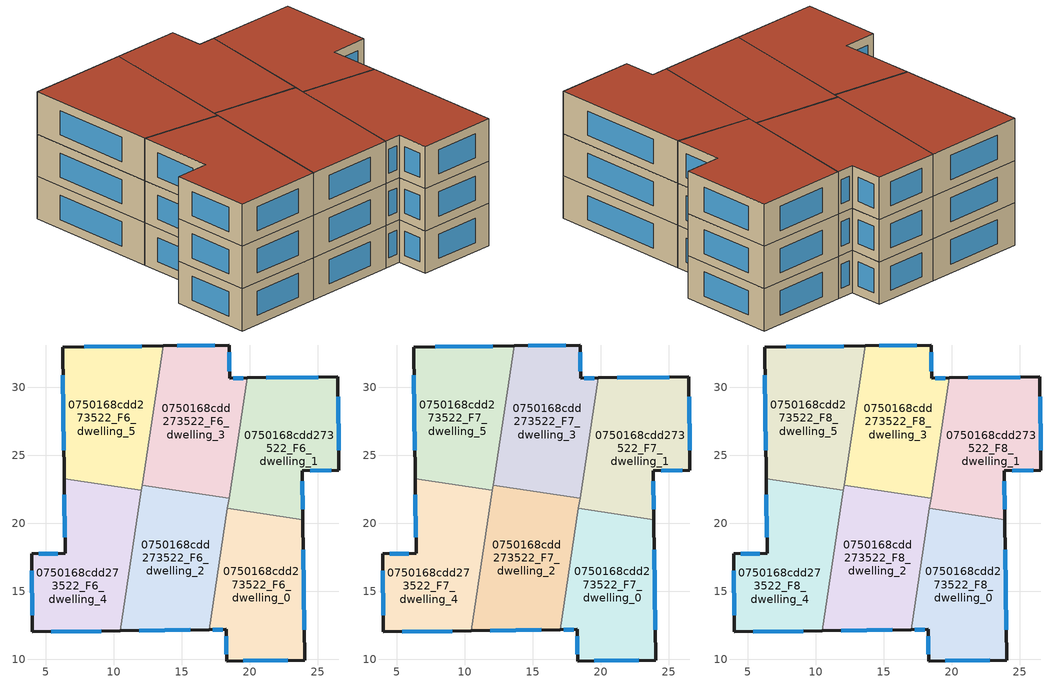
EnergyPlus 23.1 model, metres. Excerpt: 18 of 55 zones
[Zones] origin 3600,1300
0750168cdd273522_F6_dwelling_0
 floor to 0750168cdd273522_F5_dwelling_0 (EU_floor_Construction): 23.92,20.27 24.05,9.94 18.3,9.87 18.27,12.19 17.03,12.17 18.37,21.1 z18
 wall outside (EU_wall_Construction): 17.03,12.17 18.27,12.19 18.3,9.87 24.05,9.94 23.92,20.27 z18:21
 wall to 0750168cdd273522_F6_dwelling_1 (EU_wall_Construction): 23.92,20.27 18.37,21.1 z18:21
 wall to 0750168cdd273522_F6_dwelling_2 (EU_wall_Construction): 18.37,21.1 17.03,12.17 z18:21
 window (EU_Window_Construction): 17.3,12.18 18.01,12.19 / 24.03,12.15 23.95,18.06 / 19.54,9.89 22.82,9.93 / 18.28,11.69 18.3,10.37 z18.64:20.36
0750168cdd273522_F6_dwelling_1
 floor to 0750168cdd273522_F5_dwelling_1 (EU_floor_Construction): 26.49,30.78 26.58,23.91 23.88,23.86 23.92,20.27 18.37,21.1 19.81,30.7 z18
 wall outside (EU_wall_Construction): 23.92,20.27 23.88,23.86 26.58,23.91 26.49,30.78 19.81,30.7 z18:21
 wall to 0750168cdd273522_F6_dwelling_3 (EU_wall_Construction): 19.81,30.7 18.49,21.86 z18:21
 wall to 0750168cdd273522_F6_dwelling_2 (EU_wall_Construction): 18.49,21.86 18.37,21.1 z18:21
 window (EU_Window_Construction): 25.06,30.76 21.24,30.71 / 26.56,25.38 26.51,29.3 / 24.46,23.87 26,23.9 / 23.92,21.04 23.89,23.09 z18.64:20.36
0750168cdd273522_F6_dwelling_2
 floor to 0750168cdd273522_F5_dwelling_2 (EU_floor_Construction): 18.49,21.86 17.03,12.17 10.49,12.09 12.1,22.82 z18
 wall outside (EU_wall_Construction): 10.49,12.09 17.03,12.17 z18:21
 wall to 0750168cdd273522_F6_dwelling_3 (EU_wall_Construction): 18.49,21.86 12.1,22.82 z18:21
 wall to 0750168cdd273522_F6_dwelling_4 (EU_wall_Construction): 12.04,22.43 10.49,12.09 z18:21
 wall to 0750168cdd273522_F6_dwelling_5 (EU_wall_Construction): 12.1,22.82 12.04,22.43 z18:21
 window (EU_Window_Construction): 11.89,12.11 15.63,12.16 z18.64:20.36
0750168cdd273522_F6_dwelling_3
 floor to 0750168cdd273522_F5_dwelling_3 (EU_floor_Construction): 18.49,33.12 18.52,30.68 19.81,30.7 18.49,21.86 12.1,22.82 13.64,33.06 z18
 wall outside (EU_wall_Construction): 19.81,30.7 18.52,30.68 18.49,33.12 13.64,33.06 z18:21
 wall to 0750168cdd273522_F6_dwelling_5 (EU_wall_Construction): 13.64,33.06 12.1,22.82 z18:21
 window (EU_Window_Construction): 17.45,33.11 14.68,33.08 / 18.52,31.2 18.5,32.6 / 19.54,30.69 18.8,30.68 z18.64:20.36
0750168cdd273522_F6_dwelling_4
 floor to 0750168cdd273522_F5_dwelling_4 (EU_floor_Construction): 12.04,22.43 10.49,12.09 4.02,12.01 3.95,17.75 6.43,17.79 6.36,23.29 z18
 wall outside (EU_wall_Construction): 6.36,23.29 6.43,17.79 3.95,17.75 4.02,12.01 10.49,12.09 z18:21
 wall to 0750168cdd273522_F6_dwelling_5 (EU_wall_Construction): 12.04,22.43 6.36,23.29 z18:21
 window (EU_Window_Construction): 5.41,12.03 9.1,12.08 / 3.97,16.52 4.01,13.24 / 5.9,17.78 4.48,17.76 / 6.38,22.11 6.42,18.96 z18.64:20.36
0750168cdd273522_F6_dwelling_5
 floor to 0750168cdd273522_F5_dwelling_5 (EU_floor_Construction): 13.64,33.06 12.04,22.43 6.36,23.29 6.24,32.97 z18
 wall outside (EU_wall_Construction): 13.64,33.06 6.24,32.97 6.36,23.29 z18:21
 window (EU_Window_Construction): 6.27,30.9 6.34,25.36 / 12.05,33.04 7.82,32.99 z18.64:20.36
0750168cdd273522_F7_dwelling_0
 floor to 0750168cdd273522_F6_dwelling_0 (EU_floor_Construction): 23.92,20.27 24.05,9.94 18.3,9.87 18.27,12.19 17.03,12.17 18.37,21.1 z21
 wall outside (EU_wall_Construction): 17.03,12.17 18.27,12.19 18.3,9.87 24.05,9.94 23.92,20.27 z21:24
 wall to 0750168cdd273522_F7_dwelling_1 (EU_wall_Construction): 23.92,20.27 18.37,21.1 z21:24
 wall to 0750168cdd273522_F7_dwelling_2 (EU_wall_Construction): 18.37,21.1 17.03,12.17 z21:24
 window (EU_Window_Construction): 17.3,12.18 18.01,12.19 / 24.03,12.15 23.95,18.06 / 19.54,9.89 22.82,9.93 / 18.28,11.69 18.3,10.37 z21.64:23.36
0750168cdd273522_F7_dwelling_1
 floor to 0750168cdd273522_F6_dwelling_1 (EU_floor_Construction): 26.49,30.78 26.58,23.91 23.88,23.86 23.92,20.27 18.37,21.1 19.81,30.7 z21
 wall outside (EU_wall_Construction): 23.92,20.27 23.88,23.86 26.58,23.91 26.49,30.78 19.81,30.7 z21:24
 wall to 0750168cdd273522_F7_dwelling_3 (EU_wall_Construction): 19.81,30.7 18.49,21.86 z21:24
 wall to 0750168cdd273522_F7_dwelling_2 (EU_wall_Construction): 18.49,21.86 18.37,21.1 z21:24
 window (EU_Window_Construction): 25.06,30.76 21.24,30.71 / 26.56,25.38 26.51,29.3 / 24.46,23.87 26,23.9 / 23.92,21.04 23.89,23.09 z21.64:23.36
0750168cdd273522_F7_dwelling_2
 floor to 0750168cdd273522_F6_dwelling_2 (EU_floor_Construction): 18.49,21.86 17.03,12.17 10.49,12.09 12.1,22.82 z21
 wall outside (EU_wall_Construction): 10.49,12.09 17.03,12.17 z21:24
 wall to 0750168cdd273522_F7_dwelling_3 (EU_wall_Construction): 18.49,21.86 12.1,22.82 z21:24
 wall to 0750168cdd273522_F7_dwelling_4 (EU_wall_Construction): 12.04,22.43 10.49,12.09 z21:24
 wall to 0750168cdd273522_F7_dwelling_5 (EU_wall_Construction): 12.1,22.82 12.04,22.43 z21:24
 window (EU_Window_Construction): 11.89,12.11 15.63,12.16 z21.64:23.36
0750168cdd273522_F7_dwelling_3
 floor to 0750168cdd273522_F6_dwelling_3 (EU_floor_Construction): 18.49,33.12 18.52,30.68 19.81,30.7 18.49,21.86 12.1,22.82 13.64,33.06 z21
 wall outside (EU_wall_Construction): 19.81,30.7 18.52,30.68 18.49,33.12 13.64,33.06 z21:24
 wall to 0750168cdd273522_F7_dwelling_5 (EU_wall_Construction): 13.64,33.06 12.1,22.82 z21:24
 window (EU_Window_Construction): 17.45,33.11 14.68,33.08 / 18.52,31.2 18.5,32.6 / 19.54,30.69 18.8,30.68 z21.64:23.36
0750168cdd273522_F7_dwelling_4
 floor to 0750168cdd273522_F6_dwelling_4 (EU_floor_Construction): 12.04,22.43 10.49,12.09 4.02,12.01 3.95,17.75 6.43,17.79 6.36,23.29 z21
 wall outside (EU_wall_Construction): 6.36,23.29 6.43,17.79 3.95,17.75 4.02,12.01 10.49,12.09 z21:24
 wall to 0750168cdd273522_F7_dwelling_5 (EU_wall_Construction): 12.04,22.43 6.36,23.29 z21:24
 window (EU_Window_Construction): 5.41,12.03 9.1,12.08 / 3.97,16.52 4.01,13.24 / 5.9,17.78 4.48,17.76 / 6.38,22.11 6.42,18.96 z21.64:23.36
0750168cdd273522_F7_dwelling_5
 floor to 0750168cdd273522_F6_dwelling_5 (EU_floor_Construction): 13.64,33.06 12.04,22.43 6.36,23.29 6.24,32.97 z21
 wall outside (EU_wall_Construction): 13.64,33.06 6.24,32.97 6.36,23.29 z21:24
 window (EU_Window_Construction): 6.27,30.9 6.34,25.36 / 12.05,33.04 7.82,32.99 z21.64:23.36
0750168cdd273522_F8_dwelling_0
 floor to 0750168cdd273522_F7_dwelling_0 (EU_floor_Construction): 23.92,20.27 24.05,9.94 18.3,9.87 18.27,12.19 17.03,12.17 18.37,21.1 z24
 wall outside (EU_wall_Construction): 17.03,12.17 18.27,12.19 18.3,9.87 24.05,9.94 23.92,20.27 z24:27
 wall to 0750168cdd273522_F8_dwelling_1 (EU_wall_Construction): 23.92,20.27 18.37,21.1 z24:27
 wall to 0750168cdd273522_F8_dwelling_2 (EU_wall_Construction): 18.37,21.1 17.03,12.17 z24:27
 window (EU_Window_Construction): 17.3,12.18 18.01,12.19 / 24.03,12.15 23.95,18.06 / 19.54,9.89 22.82,9.93 / 18.28,11.69 18.3,10.37 z24.64:26.36
 roof outside (EU_roof_Construction): 24.05,9.94 23.92,20.27 18.37,21.1 17.03,12.17 18.27,12.19 18.3,9.87 z27
0750168cdd273522_F8_dwelling_1
 floor to 0750168cdd273522_F7_dwelling_1 (EU_floor_Construction): 26.49,30.78 26.58,23.91 23.88,23.86 23.92,20.27 18.37,21.1 19.81,30.7 z24
 wall outside (EU_wall_Construction): 23.92,20.27 23.88,23.86 26.58,23.91 26.49,30.78 19.81,30.7 z24:27
 wall to 0750168cdd273522_F8_dwelling_3 (EU_wall_Construction): 19.81,30.7 18.49,21.86 z24:27
 wall to 0750168cdd273522_F8_dwelling_2 (EU_wall_Construction): 18.49,21.86 18.37,21.1 z24:27
 window (EU_Window_Construction): 25.06,30.76 21.24,30.71 / 26.56,25.38 26.51,29.3 / 24.46,23.87 26,23.9 / 23.92,21.04 23.89,23.09 z24.64:26.36
 roof outside (EU_roof_Construction): 23.92,20.27 23.88,23.86 26.58,23.91 26.49,30.78 19.81,30.7 18.37,21.1 z27
0750168cdd273522_F8_dwelling_2
 floor to 0750168cdd273522_F7_dwelling_2 (EU_floor_Construction): 18.49,21.86 17.03,12.17 10.49,12.09 12.1,22.82 z24
 wall outside (EU_wall_Construction): 10.49,12.09 17.03,12.17 z24:27
 wall to 0750168cdd273522_F8_dwelling_3 (EU_wall_Construction): 18.49,21.86 12.1,22.82 z24:27
 wall to 0750168cdd273522_F8_dwelling_4 (EU_wall_Construction): 12.04,22.43 10.49,12.09 z24:27
 wall to 0750168cdd273522_F8_dwelling_5 (EU_wall_Construction): 12.1,22.82 12.04,22.43 z24:27
 window (EU_Window_Construction): 11.89,12.11 15.63,12.16 z24.64:26.36
 roof outside (EU_roof_Construction): 17.03,12.17 18.49,21.86 12.1,22.82 10.49,12.09 z27
0750168cdd273522_F8_dwelling_3
 floor to 0750168cdd273522_F7_dwelling_3 (EU_floor_Construction): 18.49,33.12 18.52,30.68 19.81,30.7 18.49,21.86 12.1,22.82 13.64,33.06 z24
 wall outside (EU_wall_Construction): 19.81,30.7 18.52,30.68 18.49,33.12 13.64,33.06 z24:27
 wall to 0750168cdd273522_F8_dwelling_5 (EU_wall_Construction): 13.64,33.06 12.1,22.82 z24:27
 window (EU_Window_Construction): 17.45,33.11 14.68,33.08 / 18.52,31.2 18.5,32.6 / 19.54,30.69 18.8,30.68 z24.64:26.36
 roof outside (EU_roof_Construction): 18.49,21.86 19.81,30.7 18.52,30.68 18.49,33.12 13.64,33.06 12.1,22.82 z27
0750168cdd273522_F8_dwelling_4
 floor to 0750168cdd273522_F7_dwelling_4 (EU_floor_Construction): 12.04,22.43 10.49,12.09 4.02,12.01 3.95,17.75 6.43,17.79 6.36,23.29 z24
 wall outside (EU_wall_Construction): 6.36,23.29 6.43,17.79 3.95,17.75 4.02,12.01 10.49,12.09 z24:27
 wall to 0750168cdd273522_F8_dwelling_5 (EU_wall_Construction): 12.04,22.43 6.36,23.29 z24:27
 window (EU_Window_Construction): 5.41,12.03 9.1,12.08 / 3.97,16.52 4.01,13.24 / 5.9,17.78 4.48,17.76 / 6.38,22.11 6.42,18.96 z24.64:26.36
 roof outside (EU_roof_Construction): 10.49,12.09 12.04,22.43 6.36,23.29 6.43,17.79 3.95,17.75 4.02,12.01 z27
0750168cdd273522_F8_dwelling_5
 floor to 0750168cdd273522_F7_dwelling_5 (EU_floor_Construction): 13.64,33.06 12.04,22.43 6.36,23.29 6.24,32.97 z24
 wall outside (EU_wall_Construction): 13.64,33.06 6.24,32.97 6.36,23.29 z24:27
 window (EU_Window_Construction): 6.27,30.9 6.34,25.36 / 12.05,33.04 7.82,32.99 z24.64:26.36
 roof outside (EU_roof_Construction): 12.04,22.43 13.64,33.06 6.24,32.97 6.36,23.29 z27
[Building]
EU S2 Campaign: North Axis=0; Terrain=City; Solar Distribution=FullExterior
[Site:Location]
Yerevan-Zvartnots.Intl.AP: Latitude=40.15; Longitude=44.383; Time Zone=4; Elevation=854
[SizingPeriod:WeatherFileDays]
AnnualSizingPeriod: Begin Month=1; Begin Day of Month=1; End Month=12; End Day of Month=31; Day of Week for Start Day=Monday; Use Weather File Daylight Saving Period=No; Use Weather File Rain and Snow Indicators=No
[MATERIAL]
EU_InternalMass_Material: Roughness=MediumRough; Thickness=0.1; Conductivity=1; Density=1800; Specific Heat=900; Thermal Absorptance=0.9; Solar Absorptance=0.7; Visible Absorptance=0.7
[MATERIAL:NOMASS] Roughness=MediumRough; Thermal Absorptance=0.9; Solar Absorptance=0.7; Visible Absorptance=0.7
Name | Thermal Resistance
EU_wall_NoMass | 1.05043
EU_roof_NoMass | 1.45357
EU_floor_NoMass | 0.478065
[WINDOWMATERIAL:SIMPLEGLAZINGSYSTEM]
EU_Window_SimpleGlazing: UFactor=2.5566; Solar Heat Gain Coefficient=0.75; Visible Transmittance=0.75
[CONSTRUCTION]
EU_wall_Construction: EU_wall_NoMass
EU_roof_Construction: EU_roof_NoMass
EU_floor_Construction: EU_floor_NoMass
EU_Window_Construction: EU_Window_SimpleGlazing
EU_InternalMass_Construction: EU_InternalMass_Material
[ZONE] Type=1; Multiplier=1; Ceiling Height=autocalculate; Floor Area=autocalculate; Part of Total Floor Area=Yes
Name | Volume
0750168cdd273522_F6_dwelling_0; 0750168cdd273522_F7_dwelling_0; 0750168cdd273522_F8_dwelling_0 | 199.997
0750168cdd273522_F6_dwelling_1; 0750168cdd273522_F7_dwelling_1; 0750168cdd273522_F8_dwelling_1 | 199.992
0750168cdd273522_F6_dwelling_2; 0750168cdd273522_F7_dwelling_2; 0750168cdd273522_F8_dwelling_2; 0750168cdd273522_F6_dwelling_5; 0750168cdd273522_F7_dwelling_5; 0750168cdd273522_F8_dwelling_5 | 199.994
0750168cdd273522_F6_dwelling_3; 0750168cdd273522_F7_dwelling_3; 0750168cdd273522_F8_dwelling_3 | 200.01
0750168cdd273522_F6_dwelling_4; 0750168cdd273522_F7_dwelling_4; 0750168cdd273522_F8_dwelling_4 | 200
[INTERNALMASS] Construction=EU_InternalMass_Construction
Name | Zone or ZoneList | Surface Area
0750168cdd273522_F6_dwelling_0_EU_InternalMass | 0750168cdd273522_F6_dwelling_0 | 66.6658
0750168cdd273522_F6_dwelling_1_EU_InternalMass | 0750168cdd273522_F6_dwelling_1 | 66.664
0750168cdd273522_F6_dwelling_2_EU_InternalMass | 0750168cdd273522_F6_dwelling_2 | 66.6645
0750168cdd273522_F6_dwelling_3_EU_InternalMass | 0750168cdd273522_F6_dwelling_3 | 66.67
0750168cdd273522_F6_dwelling_4_EU_InternalMass | 0750168cdd273522_F6_dwelling_4 | 66.6664
0750168cdd273522_F6_dwelling_5_EU_InternalMass | 0750168cdd273522_F6_dwelling_5 | 66.6646
0750168cdd273522_F7_dwelling_0_EU_InternalMass | 0750168cdd273522_F7_dwelling_0 | 66.6658
0750168cdd273522_F7_dwelling_1_EU_InternalMass | 0750168cdd273522_F7_dwelling_1 | 66.664
0750168cdd273522_F7_dwelling_2_EU_InternalMass | 0750168cdd273522_F7_dwelling_2 | 66.6645
0750168cdd273522_F7_dwelling_3_EU_InternalMass | 0750168cdd273522_F7_dwelling_3 | 66.67
0750168cdd273522_F7_dwelling_4_EU_InternalMass | 0750168cdd273522_F7_dwelling_4 | 66.6664
0750168cdd273522_F7_dwelling_5_EU_InternalMass | 0750168cdd273522_F7_dwelling_5 | 66.6646
0750168cdd273522_F8_dwelling_0_EU_InternalMass | 0750168cdd273522_F8_dwelling_0 | 66.6658
0750168cdd273522_F8_dwelling_1_EU_InternalMass | 0750168cdd273522_F8_dwelling_1 | 66.664
0750168cdd273522_F8_dwelling_2_EU_InternalMass | 0750168cdd273522_F8_dwelling_2 | 66.6645
0750168cdd273522_F8_dwelling_3_EU_InternalMass | 0750168cdd273522_F8_dwelling_3 | 66.67
0750168cdd273522_F8_dwelling_4_EU_InternalMass | 0750168cdd273522_F8_dwelling_4 | 66.6664
0750168cdd273522_F8_dwelling_5_EU_InternalMass | 0750168cdd273522_F8_dwelling_5 | 66.6646
[OTHEREQUIPMENT] Fuel Type=Electricity; Design Level Calculation Method=Watts/Area; Power per Zone Floor Area=1; Fraction Latent=0; Fraction Radiant=0; Fraction Lost=0; Carbon Dioxide Generation Rate=0; EndUse Subcategory=EU_Step8_InternalGains
Name | Zone or ZoneList or Space or SpaceList | Schedule
EU_Step8_InternalGain_0750168cdd273522_F6_dwelling_0_f000 | 0750168cdd273522_F6_dwelling_0 | EU_Step8_GainSchedule_0750168cdd273522_F6_dwelling_0_f000
EU_Step8_InternalGain_0750168cdd273522_F6_dwelling_1_f000 | 0750168cdd273522_F6_dwelling_1 | EU_Step8_GainSchedule_0750168cdd273522_F6_dwelling_1_f000
EU_Step8_InternalGain_0750168cdd273522_F6_dwelling_2_f000 | 0750168cdd273522_F6_dwelling_2 | EU_Step8_GainSchedule_0750168cdd273522_F6_dwelling_2_f000
EU_Step8_InternalGain_0750168cdd273522_F6_dwelling_3_f000 | 0750168cdd273522_F6_dwelling_3 | EU_Step8_GainSchedule_0750168cdd273522_F6_dwelling_3_f000
EU_Step8_InternalGain_0750168cdd273522_F6_dwelling_4_f000 | 0750168cdd273522_F6_dwelling_4 | EU_Step8_GainSchedule_0750168cdd273522_F6_dwelling_4_f000
EU_Step8_InternalGain_0750168cdd273522_F6_dwelling_5_f000 | 0750168cdd273522_F6_dwelling_5 | EU_Step8_GainSchedule_0750168cdd273522_F6_dwelling_5_f000
EU_Step8_InternalGain_0750168cdd273522_F7_dwelling_0_f000 | 0750168cdd273522_F7_dwelling_0 | EU_Step8_GainSchedule_0750168cdd273522_F7_dwelling_0_f000
EU_Step8_InternalGain_0750168cdd273522_F7_dwelling_1_f000 | 0750168cdd273522_F7_dwelling_1 | EU_Step8_GainSchedule_0750168cdd273522_F7_dwelling_1_f000
EU_Step8_InternalGain_0750168cdd273522_F7_dwelling_2_f000 | 0750168cdd273522_F7_dwelling_2 | EU_Step8_GainSchedule_0750168cdd273522_F7_dwelling_2_f000
EU_Step8_InternalGain_0750168cdd273522_F7_dwelling_3_f000 | 0750168cdd273522_F7_dwelling_3 | EU_Step8_GainSchedule_0750168cdd273522_F7_dwelling_3_f000
EU_Step8_InternalGain_0750168cdd273522_F7_dwelling_4_f000 | 0750168cdd273522_F7_dwelling_4 | EU_Step8_GainSchedule_0750168cdd273522_F7_dwelling_4_f000
EU_Step8_InternalGain_0750168cdd273522_F7_dwelling_5_f000 | 0750168cdd273522_F7_dwelling_5 | EU_Step8_GainSchedule_0750168cdd273522_F7_dwelling_5_f000
EU_Step8_InternalGain_0750168cdd273522_F8_dwelling_0_f000 | 0750168cdd273522_F8_dwelling_0 | EU_Step8_GainSchedule_0750168cdd273522_F8_dwelling_0_f000
EU_Step8_InternalGain_0750168cdd273522_F8_dwelling_1_f000 | 0750168cdd273522_F8_dwelling_1 | EU_Step8_GainSchedule_0750168cdd273522_F8_dwelling_1_f000
EU_Step8_InternalGain_0750168cdd273522_F8_dwelling_2_f000 | 0750168cdd273522_F8_dwelling_2 | EU_Step8_GainSchedule_0750168cdd273522_F8_dwelling_2_f000
EU_Step8_InternalGain_0750168cdd273522_F8_dwelling_3_f000 | 0750168cdd273522_F8_dwelling_3 | EU_Step8_GainSchedule_0750168cdd273522_F8_dwelling_3_f000
EU_Step8_InternalGain_0750168cdd273522_F8_dwelling_4_f000 | 0750168cdd273522_F8_dwelling_4 | EU_Step8_GainSchedule_0750168cdd273522_F8_dwelling_4_f000
EU_Step8_InternalGain_0750168cdd273522_F8_dwelling_5_f000 | 0750168cdd273522_F8_dwelling_5 | EU_Step8_GainSchedule_0750168cdd273522_F8_dwelling_5_f000
[ZONEVENTILATION:DESIGNFLOWRATE] Schedule=EU_AlwaysOn; Design Flow Rate Calculation Method=AirChanges/Hour; Air Changes per Hour=0.557805; Ventilation Type=Natural; Fan Pressure Rise=0; Fan Total Efficiency=1; Constant Term Coefficient=1; Temperature Term Coefficient=0; Velocity Term Coefficient=0; Velocity Squared Term Coefficient=0; Minimum Indoor Temperature=-100; Maximum Indoor Temperature=100; Delta Temperature=-100; Minimum Outdoor Temperature=-100; Maximum Outdoor Temperature=100; Maximum Wind Speed=40
Name | Zone or ZoneList or Space or SpaceList
EU_ConstantAir_0750168cdd273522_F6_dwelling_0 | 0750168cdd273522_F6_dwelling_0
EU_ConstantAir_0750168cdd273522_F6_dwelling_1 | 0750168cdd273522_F6_dwelling_1
EU_ConstantAir_0750168cdd273522_F6_dwelling_2 | 0750168cdd273522_F6_dwelling_2
EU_ConstantAir_0750168cdd273522_F6_dwelling_3 | 0750168cdd273522_F6_dwelling_3
EU_ConstantAir_0750168cdd273522_F6_dwelling_4 | 0750168cdd273522_F6_dwelling_4
EU_ConstantAir_0750168cdd273522_F6_dwelling_5 | 0750168cdd273522_F6_dwelling_5
EU_ConstantAir_0750168cdd273522_F7_dwelling_0 | 0750168cdd273522_F7_dwelling_0
EU_ConstantAir_0750168cdd273522_F7_dwelling_1 | 0750168cdd273522_F7_dwelling_1
EU_ConstantAir_0750168cdd273522_F7_dwelling_2 | 0750168cdd273522_F7_dwelling_2
EU_ConstantAir_0750168cdd273522_F7_dwelling_3 | 0750168cdd273522_F7_dwelling_3
EU_ConstantAir_0750168cdd273522_F7_dwelling_4 | 0750168cdd273522_F7_dwelling_4
EU_ConstantAir_0750168cdd273522_F7_dwelling_5 | 0750168cdd273522_F7_dwelling_5
EU_ConstantAir_0750168cdd273522_F8_dwelling_0 | 0750168cdd273522_F8_dwelling_0
EU_ConstantAir_0750168cdd273522_F8_dwelling_1 | 0750168cdd273522_F8_dwelling_1
EU_ConstantAir_0750168cdd273522_F8_dwelling_2 | 0750168cdd273522_F8_dwelling_2
EU_ConstantAir_0750168cdd273522_F8_dwelling_3 | 0750168cdd273522_F8_dwelling_3
EU_ConstantAir_0750168cdd273522_F8_dwelling_4 | 0750168cdd273522_F8_dwelling_4
EU_ConstantAir_0750168cdd273522_F8_dwelling_5 | 0750168cdd273522_F8_dwelling_5
[HVACTEMPLATE:THERMOSTAT] Constant Heating Setpoint=20; Constant Cooling Setpoint=50
EU_HeatOnly_0750168cdd273522_F0_dwelling_0; EU_HeatOnly_0750168cdd273522_F0_dwelling_1; EU_HeatOnly_0750168cdd273522_F0_dwelling_2; EU_HeatOnly_0750168cdd273522_F0_dwelling_3; EU_HeatOnly_0750168cdd273522_F0_dwelling_4; EU_HeatOnly_0750168cdd273522_F0_dwelling_5; EU_HeatOnly_0750168cdd273522_F0_dwelling_6; EU_HeatOnly_0750168cdd273522_F1_dwelling_0; EU_HeatOnly_0750168cdd273522_F1_dwelling_1; EU_HeatOnly_0750168cdd273522_F1_dwelling_2; EU_HeatOnly_0750168cdd273522_F1_dwelling_3; EU_HeatOnly_0750168cdd273522_F1_dwelling_4; EU_HeatOnly_0750168cdd273522_F1_dwelling_5; EU_HeatOnly_0750168cdd273522_F2_dwelling_0; EU_HeatOnly_0750168cdd273522_F2_dwelling_1; EU_HeatOnly_0750168cdd273522_F2_dwelling_2; EU_HeatOnly_0750168cdd273522_F2_dwelling_3; EU_HeatOnly_0750168cdd273522_F2_dwelling_4; EU_HeatOnly_0750168cdd273522_F2_dwelling_5; EU_HeatOnly_0750168cdd273522_F3_dwelling_0; EU_HeatOnly_0750168cdd273522_F3_dwelling_1; EU_HeatOnly_0750168cdd273522_F3_dwelling_2; EU_HeatOnly_0750168cdd273522_F3_dwelling_3; EU_HeatOnly_0750168cdd273522_F3_dwelling_4; EU_HeatOnly_0750168cdd273522_F3_dwelling_5; EU_HeatOnly_0750168cdd273522_F4_dwelling_0; EU_HeatOnly_0750168cdd273522_F4_dwelling_1; EU_HeatOnly_0750168cdd273522_F4_dwelling_2; EU_HeatOnly_0750168cdd273522_F4_dwelling_3; EU_HeatOnly_0750168cdd273522_F4_dwelling_4; EU_HeatOnly_0750168cdd273522_F4_dwelling_5; EU_HeatOnly_0750168cdd273522_F5_dwelling_0; EU_HeatOnly_0750168cdd273522_F5_dwelling_1; EU_HeatOnly_0750168cdd273522_F5_dwelling_2; EU_HeatOnly_0750168cdd273522_F5_dwelling_3; EU_HeatOnly_0750168cdd273522_F5_dwelling_4; EU_HeatOnly_0750168cdd273522_F5_dwelling_5; EU_HeatOnly_0750168cdd273522_F6_dwelling_0; EU_HeatOnly_0750168cdd273522_F6_dwelling_1; EU_HeatOnly_0750168cdd273522_F6_dwelling_2; EU_HeatOnly_0750168cdd273522_F6_dwelling_3; EU_HeatOnly_0750168cdd273522_F6_dwelling_4; EU_HeatOnly_0750168cdd273522_F6_dwelling_5; EU_HeatOnly_0750168cdd273522_F7_dwelling_0; EU_HeatOnly_0750168cdd273522_F7_dwelling_1; EU_HeatOnly_0750168cdd273522_F7_dwelling_2; EU_HeatOnly_0750168cdd273522_F7_dwelling_3; EU_HeatOnly_0750168cdd273522_F7_dwelling_4; EU_HeatOnly_0750168cdd273522_F7_dwelling_5; EU_HeatOnly_0750168cdd273522_F8_dwelling_0; EU_HeatOnly_0750168cdd273522_F8_dwelling_1; EU_HeatOnly_0750168cdd273522_F8_dwelling_2; EU_HeatOnly_0750168cdd273522_F8_dwelling_3; EU_HeatOnly_0750168cdd273522_F8_dwelling_4; EU_HeatOnly_0750168cdd273522_F8_dwelling_5
[HVACTEMPLATE:ZONE:IDEALLOADSAIRSYSTEM] System Availability Schedule=EU_AlwaysOn; Maximum Heating Supply Air Temperature=50; Minimum Cooling Supply Air Temperature=13; Maximum Heating Supply Air Humidity Ratio=0.0156; Minimum Cooling Supply Air Humidity Ratio=0.0077; Heating Limit=NoLimit; Cooling Limit=NoLimit; Heating Availability Schedule=EU_AlwaysOn; Cooling Availability Schedule=EU_CoolingOff; Dehumidification Control Type=ConstantSensibleHeatRatio; Cooling Sensible Heat Ratio=0.7; Dehumidification Setpoint=60; Humidification Control Type=None; Humidification Setpoint=30; Outdoor Air Method=None; Outdoor Air Flow Rate per Person=0.00944; Outdoor Air Flow Rate per Zone Floor Area=0; Outdoor Air Flow Rate per Zone=0; Demand Controlled Ventilation Type=None; Outdoor Air Economizer Type=NoEconomizer; Heat Recovery Type=None; Sensible Heat Recovery Effectiveness=0.7; Latent Heat Recovery Effectiveness=0.65
Name | Template Thermostat
0750168cdd273522_F6_dwelling_0 | EU_HeatOnly_0750168cdd273522_F6_dwelling_0
0750168cdd273522_F6_dwelling_1 | EU_HeatOnly_0750168cdd273522_F6_dwelling_1
0750168cdd273522_F6_dwelling_2 | EU_HeatOnly_0750168cdd273522_F6_dwelling_2
0750168cdd273522_F6_dwelling_3 | EU_HeatOnly_0750168cdd273522_F6_dwelling_3
0750168cdd273522_F6_dwelling_4 | EU_HeatOnly_0750168cdd273522_F6_dwelling_4
0750168cdd273522_F6_dwelling_5 | EU_HeatOnly_0750168cdd273522_F6_dwelling_5
0750168cdd273522_F7_dwelling_0 | EU_HeatOnly_0750168cdd273522_F7_dwelling_0
0750168cdd273522_F7_dwelling_1 | EU_HeatOnly_0750168cdd273522_F7_dwelling_1
0750168cdd273522_F7_dwelling_2 | EU_HeatOnly_0750168cdd273522_F7_dwelling_2
0750168cdd273522_F7_dwelling_3 | EU_HeatOnly_0750168cdd273522_F7_dwelling_3
0750168cdd273522_F7_dwelling_4 | EU_HeatOnly_0750168cdd273522_F7_dwelling_4
0750168cdd273522_F7_dwelling_5 | EU_HeatOnly_0750168cdd273522_F7_dwelling_5
0750168cdd273522_F8_dwelling_0 | EU_HeatOnly_0750168cdd273522_F8_dwelling_0
0750168cdd273522_F8_dwelling_1 | EU_HeatOnly_0750168cdd273522_F8_dwelling_1
0750168cdd273522_F8_dwelling_2 | EU_HeatOnly_0750168cdd273522_F8_dwelling_2
0750168cdd273522_F8_dwelling_3 | EU_HeatOnly_0750168cdd273522_F8_dwelling_3
0750168cdd273522_F8_dwelling_4 | EU_HeatOnly_0750168cdd273522_F8_dwelling_4
0750168cdd273522_F8_dwelling_5 | EU_HeatOnly_0750168cdd273522_F8_dwelling_5
[SIZING:ZONE] Zone Cooling Design Supply Air Temperature Input Method=SupplyAirTemperature; Zone Cooling Design Supply Air Temperature=13; Zone Heating Design Supply Air Temperature Input Method=SupplyAirTemperature; Zone Heating Design Supply Air Temperature=50; Zone Cooling Design Supply Air Humidity Ratio=0.008; Zone Heating Design Supply Air Humidity Ratio=0.008; Cooling Design Air Flow Method=DesignDay; Cooling Design Air Flow Rate=0; Cooling Minimum Air Flow per Zone Floor Area=0.000762; Cooling Minimum Air Flow=0; Cooling Minimum Air Flow Fraction=0.2; Heating Design Air Flow Method=DesignDay; Heating Design Air Flow Rate=0; Heating Maximum Air Flow per Zone Floor Area=0.002032; Heating Maximum Air Flow=0.141576; Heating Maximum Air Flow Fraction=0.3; Account for Dedicated Outdoor Air System=No; Dedicated Outdoor Air System Control Strategy=NeutralSupplyAir; Dedicated Outdoor Air Low Setpoint Temperature for Design=autosize; Dedicated Outdoor Air High Setpoint Temperature for Design=autosize; Zone Load Sizing Method=Sensible Load Only No Latent Load; Zone Latent Cooling Design Supply Air Humidity Ratio Input Method=HumidityRatioDifference; Zone Cooling Design Supply Air Humidity Ratio Difference=0.005; Zone Latent Heating Design Supply Air Humidity Ratio Input Method=HumidityRatioDifference; Zone Humidification Design Supply Air Humidity Ratio Difference=0.005
0750168cdd273522_F6_dwelling_0; 0750168cdd273522_F6_dwelling_1; 0750168cdd273522_F6_dwelling_2; 0750168cdd273522_F6_dwelling_3; 0750168cdd273522_F6_dwelling_4; 0750168cdd273522_F6_dwelling_5; 0750168cdd273522_F7_dwelling_0; 0750168cdd273522_F7_dwelling_1; 0750168cdd273522_F7_dwelling_2; 0750168cdd273522_F7_dwelling_3; 0750168cdd273522_F7_dwelling_4; 0750168cdd273522_F7_dwelling_5; 0750168cdd273522_F8_dwelling_0; 0750168cdd273522_F8_dwelling_1; 0750168cdd273522_F8_dwelling_2; 0750168cdd273522_F8_dwelling_3; 0750168cdd273522_F8_dwelling_4; 0750168cdd273522_F8_dwelling_5
[SCHEDULE:CONSTANT]
Name | Hourly Value
EU_AlwaysOn | 1
EU_CoolingOff | 0
[SCHEDULE:FILE] Column Number=1; Rows to Skip at Top=0; Number of Hours of Data=8760; Column Separator=Comma; Interpolate to Timestep=No; Minutes per Item=60; Adjust Schedule for Daylight Savings=Yes
Name | File
EU_Step8_GainSchedule_0750168cdd273522_F6_dwelling_0_f000 | ../../schedules/0750168cdd273522/0750168cdd273522_F6_dwelling_0_f000_gain.csv
EU_Step8_GainSchedule_0750168cdd273522_F6_dwelling_1_f000 | ../../schedules/0750168cdd273522/0750168cdd273522_F6_dwelling_1_f000_gain.csv
EU_Step8_GainSchedule_0750168cdd273522_F6_dwelling_2_f000 | ../../schedules/0750168cdd273522/0750168cdd273522_F6_dwelling_2_f000_gain.csv
EU_Step8_GainSchedule_0750168cdd273522_F6_dwelling_3_f000 | ../../schedules/0750168cdd273522/0750168cdd273522_F6_dwelling_3_f000_gain.csv
EU_Step8_GainSchedule_0750168cdd273522_F6_dwelling_4_f000 | ../../schedules/0750168cdd273522/0750168cdd273522_F6_dwelling_4_f000_gain.csv
EU_Step8_GainSchedule_0750168cdd273522_F6_dwelling_5_f000 | ../../schedules/0750168cdd273522/0750168cdd273522_F6_dwelling_5_f000_gain.csv
EU_Step8_GainSchedule_0750168cdd273522_F7_dwelling_0_f000 | ../../schedules/0750168cdd273522/0750168cdd273522_F7_dwelling_0_f000_gain.csv
EU_Step8_GainSchedule_0750168cdd273522_F7_dwelling_1_f000 | ../../schedules/0750168cdd273522/0750168cdd273522_F7_dwelling_1_f000_gain.csv
EU_Step8_GainSchedule_0750168cdd273522_F7_dwelling_2_f000 | ../../schedules/0750168cdd273522/0750168cdd273522_F7_dwelling_2_f000_gain.csv
EU_Step8_GainSchedule_0750168cdd273522_F7_dwelling_3_f000 | ../../schedules/0750168cdd273522/0750168cdd273522_F7_dwelling_3_f000_gain.csv
EU_Step8_GainSchedule_0750168cdd273522_F7_dwelling_4_f000 | ../../schedules/0750168cdd273522/0750168cdd273522_F7_dwelling_4_f000_gain.csv
EU_Step8_GainSchedule_0750168cdd273522_F7_dwelling_5_f000 | ../../schedules/0750168cdd273522/0750168cdd273522_F7_dwelling_5_f000_gain.csv
EU_Step8_GainSchedule_0750168cdd273522_F8_dwelling_0_f000 | ../../schedules/0750168cdd273522/0750168cdd273522_F8_dwelling_0_f000_gain.csv
EU_Step8_GainSchedule_0750168cdd273522_F8_dwelling_1_f000 | ../../schedules/0750168cdd273522/0750168cdd273522_F8_dwelling_1_f000_gain.csv
EU_Step8_GainSchedule_0750168cdd273522_F8_dwelling_2_f000 | ../../schedules/0750168cdd273522/0750168cdd273522_F8_dwelling_2_f000_gain.csv
EU_Step8_GainSchedule_0750168cdd273522_F8_dwelling_3_f000 | ../../schedules/0750168cdd273522/0750168cdd273522_F8_dwelling_3_f000_gain.csv
EU_Step8_GainSchedule_0750168cdd273522_F8_dwelling_4_f000 | ../../schedules/0750168cdd273522/0750168cdd273522_F8_dwelling_4_f000_gain.csv
EU_Step8_GainSchedule_0750168cdd273522_F8_dwelling_5_f000 | ../../schedules/0750168cdd273522/0750168cdd273522_F8_dwelling_5_f000_gain.csv
